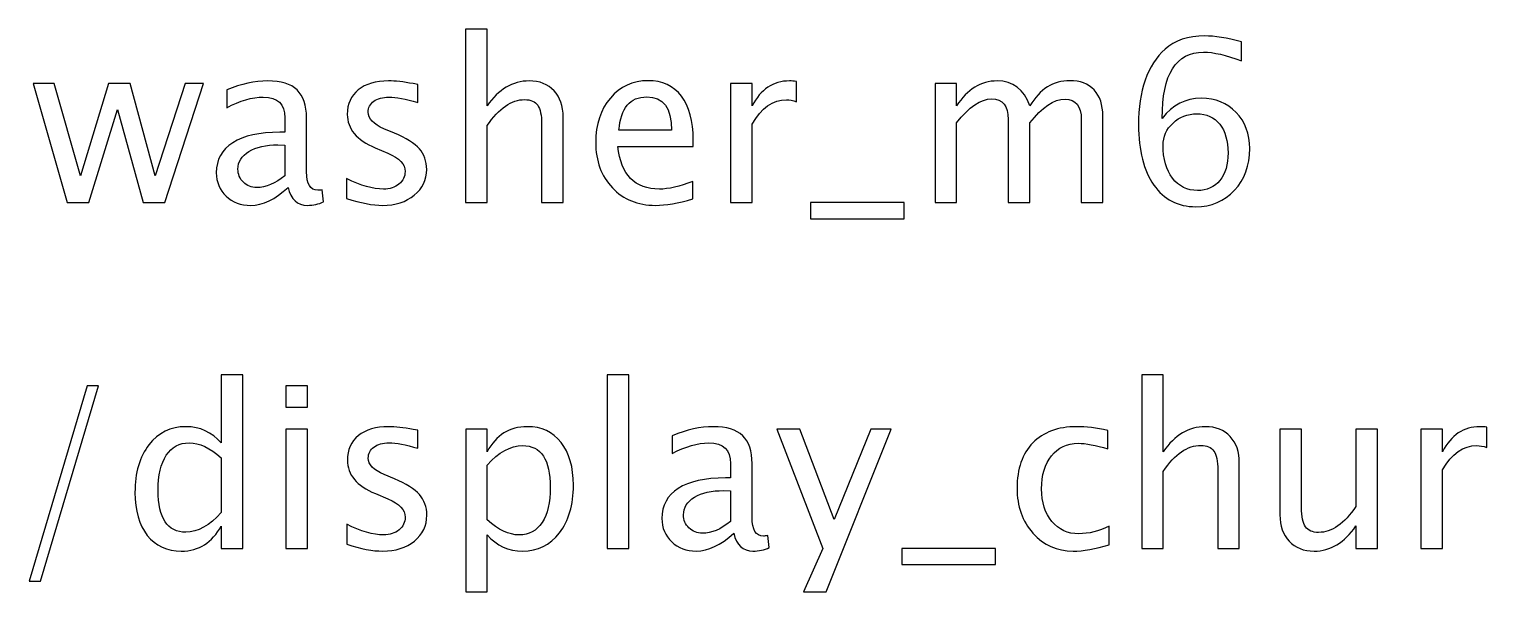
# Model space of a CAD drawing. Header units: centimetres. Extents: x -142 to 94, y -75 to 149.
# Drawn here: x -120.106 to -117.82, y 125.06 to 125.942 of the extents above; entities that cross this region are included whole.
import ezdxf

# ---------------------------------------------------------------- set-up
doc = ezdxf.new("R2010")
doc.units = ezdxf.units.CM
doc.header["$MEASUREMENT"] = 0
doc.layers.add('Layer 1', color=7, linetype='Continuous')

msp = doc.modelspace()

# ---------------------------------------------------------------- linework, layer by layer
at = {"layer": 'Layer 1'}
for points, knots in [([(-119.42196, 125.67044), (-119.42196, 125.67044), (-119.42196, 125.94243), (-119.42196, 125.94243), (-119.42196, 125.94243), (-119.42196, 125.94243), (-119.3881, 125.94243), (-119.3881, 125.94243), (-119.3881, 125.94243), (-119.3881, 125.94243), (-119.3881, 125.82208), (-119.3881, 125.82208), (-119.3881, 125.82208), (-119.37016, 125.84824), (-119.34817, 125.86129), (-119.32219, 125.86129), (-119.32219, 125.86129), (-119.30584, 125.86129), (-119.29285, 125.85618), (-119.28326, 125.84589), (-119.28326, 125.84589), (-119.27368, 125.83566), (-119.26886, 125.82184), (-119.26886, 125.80456), (-119.26886, 125.80456), (-119.26886, 125.80456), (-119.26886, 125.67044), (-119.26886, 125.67044), (-119.26886, 125.67044), (-119.26886, 125.67044), (-119.30272, 125.67044), (-119.30272, 125.67044), (-119.30272, 125.67044), (-119.30272, 125.67044), (-119.30272, 125.7935), (-119.30272, 125.7935), (-119.30272, 125.7935), (-119.30272, 125.80738), (-119.30478, 125.81726), (-119.30884, 125.82313), (-119.30884, 125.82313), (-119.31295, 125.82907), (-119.31972, 125.83201), (-119.32918, 125.83201), (-119.32918, 125.83201), (-119.35, 125.83201), (-119.36963, 125.81843), (-119.3881, 125.79127), (-119.3881, 125.79127), (-119.3881, 125.79127), (-119.3881, 125.67044), (-119.3881, 125.67044), (-119.3881, 125.67044), (-119.3881, 125.67044), (-119.42196, 125.67044), (-119.42196, 125.67044)], [0, 0, 0, 0, 0.0666667, 0.0666667, 0.0666667, 0.0666667, 0.1333333, 0.1333333, 0.1333333, 0.1333333, 0.2, 0.2, 0.2, 0.2, 0.2666667, 0.2666667, 0.2666667, 0.2666667, 0.3333333, 0.3333333, 0.3333333, 0.3333333, 0.4, 0.4, 0.4, 0.4, 0.4666667, 0.4666667, 0.4666667, 0.4666667, 0.5333333, 0.5333333, 0.5333333, 0.5333333, 0.6, 0.6, 0.6, 0.6, 0.6666667, 0.6666667, 0.6666667, 0.6666667, 0.7333333, 0.7333333, 0.7333333, 0.7333333, 0.8, 0.8, 0.8, 0.8, 0.8666667, 0.8666667, 0.8666667, 0.8666667, 1, 1, 1, 1]), ([(-118.32951, 125.80261), (-118.31328, 125.82361), (-118.29288, 125.83413), (-118.2683, 125.83413), (-118.2683, 125.83413), (-118.24602, 125.83413), (-118.22779, 125.82678), (-118.21356, 125.81202), (-118.21356, 125.81202), (-118.19939, 125.79726), (-118.19228, 125.77833), (-118.19228, 125.75522), (-118.19228, 125.75522), (-118.19228, 125.72871), (-118.20022, 125.70689), (-118.21615, 125.68978), (-118.21615, 125.68978), (-118.23209, 125.67267), (-118.25231, 125.66409), (-118.27695, 125.66409), (-118.27695, 125.66409), (-118.30493, 125.66409), (-118.32692, 125.67544), (-118.34274, 125.69807), (-118.34274, 125.69807), (-118.35862, 125.72077), (-118.36655, 125.75217), (-118.36655, 125.79221), (-118.36655, 125.79221), (-118.36655, 125.84618), (-118.35268, 125.88575), (-118.32498, 125.91104), (-118.32498, 125.91104), (-118.30993, 125.92491), (-118.28912, 125.93185), (-118.2626, 125.93185), (-118.2626, 125.93185), (-118.2472, 125.93185), (-118.22809, 125.92867), (-118.20533, 125.92232), (-118.20533, 125.92232), (-118.20533, 125.92232), (-118.20533, 125.89269), (-118.20533, 125.89269), (-118.20533, 125.89269), (-118.22938, 125.90186), (-118.24914, 125.90645), (-118.26466, 125.90645), (-118.26466, 125.90645), (-118.30787, 125.90645), (-118.32951, 125.87182), (-118.32951, 125.80261)], [0, 0, 0, 0, 0.0714286, 0.0714286, 0.0714286, 0.0714286, 0.1428571, 0.1428571, 0.1428571, 0.1428571, 0.2142857, 0.2142857, 0.2142857, 0.2142857, 0.2857143, 0.2857143, 0.2857143, 0.2857143, 0.3571429, 0.3571429, 0.3571429, 0.3571429, 0.4285714, 0.4285714, 0.4285714, 0.4285714, 0.5, 0.5, 0.5, 0.5, 0.5714286, 0.5714286, 0.5714286, 0.5714286, 0.6428571, 0.6428571, 0.6428571, 0.6428571, 0.7142857, 0.7142857, 0.7142857, 0.7142857, 0.7857143, 0.7857143, 0.7857143, 0.7857143, 0.8571429, 0.8571429, 0.8571429, 0.8571429, 1, 1, 1, 1]), ([(-120.04656, 125.67044), (-120.04656, 125.67044), (-120.10018, 125.85741), (-120.10018, 125.85741), (-120.10018, 125.85741), (-120.10018, 125.85741), (-120.06714, 125.85741), (-120.06714, 125.85741), (-120.06714, 125.85741), (-120.06714, 125.85741), (-120.02604, 125.71224), (-120.02604, 125.71224), (-120.02604, 125.71224), (-120.02604, 125.71224), (-119.98171, 125.85741), (-119.98171, 125.85741), (-119.98171, 125.85741), (-119.98171, 125.85741), (-119.94784, 125.85741), (-119.94784, 125.85741), (-119.94784, 125.85741), (-119.94784, 125.85741), (-119.90886, 125.71248), (-119.90886, 125.71248), (-119.90886, 125.71248), (-119.90886, 125.71248), (-119.8617, 125.85741), (-119.8617, 125.85741), (-119.8617, 125.85741), (-119.8617, 125.85741), (-119.83278, 125.85741), (-119.83278, 125.85741), (-119.83278, 125.85741), (-119.83278, 125.85741), (-119.89381, 125.67044), (-119.89381, 125.67044), (-119.89381, 125.67044), (-119.89381, 125.67044), (-119.92767, 125.67044), (-119.92767, 125.67044), (-119.92767, 125.67044), (-119.92767, 125.67044), (-119.96777, 125.81626), (-119.96777, 125.81626), (-119.96777, 125.81626), (-119.96777, 125.81626), (-120.01269, 125.67044), (-120.01269, 125.67044), (-120.01269, 125.67044), (-120.01269, 125.67044), (-120.04656, 125.67044), (-120.04656, 125.67044)], [0, 0, 0, 0, 0.0714286, 0.0714286, 0.0714286, 0.0714286, 0.1428571, 0.1428571, 0.1428571, 0.1428571, 0.2142857, 0.2142857, 0.2142857, 0.2142857, 0.2857143, 0.2857143, 0.2857143, 0.2857143, 0.3571429, 0.3571429, 0.3571429, 0.3571429, 0.4285714, 0.4285714, 0.4285714, 0.4285714, 0.5, 0.5, 0.5, 0.5, 0.5714286, 0.5714286, 0.5714286, 0.5714286, 0.6428571, 0.6428571, 0.6428571, 0.6428571, 0.7142857, 0.7142857, 0.7142857, 0.7142857, 0.7857143, 0.7857143, 0.7857143, 0.7857143, 0.8571429, 0.8571429, 0.8571429, 0.8571429, 1, 1, 1, 1]), ([(-119.70025, 125.69425), (-119.72059, 125.67556), (-119.74017, 125.66621), (-119.75898, 125.66621), (-119.75898, 125.66621), (-119.77445, 125.66621), (-119.78732, 125.67103), (-119.7975, 125.68073), (-119.7975, 125.68073), (-119.80773, 125.69043), (-119.81284, 125.70266), (-119.81284, 125.71742), (-119.81284, 125.71742), (-119.81284, 125.73782), (-119.80426, 125.75352), (-119.78709, 125.76446), (-119.78709, 125.76446), (-119.76992, 125.77539), (-119.74528, 125.78086), (-119.71318, 125.78086), (-119.71318, 125.78086), (-119.71318, 125.78086), (-119.70524, 125.78086), (-119.70524, 125.78086), (-119.70524, 125.78086), (-119.70524, 125.78086), (-119.70524, 125.80338), (-119.70524, 125.80338), (-119.70524, 125.80338), (-119.70524, 125.82508), (-119.71653, 125.83589), (-119.73917, 125.83589), (-119.73917, 125.83589), (-119.75669, 125.83589), (-119.77586, 125.83037), (-119.79661, 125.81931), (-119.79661, 125.81931), (-119.79661, 125.81931), (-119.79661, 125.84718), (-119.79661, 125.84718), (-119.79661, 125.84718), (-119.7738, 125.85659), (-119.75228, 125.86129), (-119.73211, 125.86129), (-119.73211, 125.86129), (-119.71136, 125.86129), (-119.69601, 125.85659), (-119.68619, 125.84712), (-119.68619, 125.84712), (-119.67632, 125.83766), (-119.67138, 125.82308), (-119.67138, 125.80338), (-119.67138, 125.80338), (-119.67138, 125.80338), (-119.67138, 125.71889), (-119.67138, 125.71889), (-119.67138, 125.71889), (-119.67138, 125.69954), (-119.66544, 125.68984), (-119.6535, 125.68984), (-119.6535, 125.68984), (-119.65203, 125.68984), (-119.64986, 125.69008), (-119.64698, 125.69055), (-119.64698, 125.69055), (-119.64698, 125.69055), (-119.64456, 125.67173), (-119.64456, 125.67173), (-119.64456, 125.67173), (-119.65227, 125.66803), (-119.66073, 125.66621), (-119.67002, 125.66621), (-119.67002, 125.66621), (-119.68584, 125.66621), (-119.69589, 125.67556), (-119.70025, 125.69425)], [0, 0, 0, 0, 0.05, 0.05, 0.05, 0.05, 0.1, 0.1, 0.1, 0.1, 0.15, 0.15, 0.15, 0.15, 0.2, 0.2, 0.2, 0.2, 0.25, 0.25, 0.25, 0.25, 0.3, 0.3, 0.3, 0.3, 0.35, 0.35, 0.35, 0.35, 0.4, 0.4, 0.4, 0.4, 0.45, 0.45, 0.45, 0.45, 0.5, 0.5, 0.5, 0.5, 0.55, 0.55, 0.55, 0.55, 0.6, 0.6, 0.6, 0.6, 0.65, 0.65, 0.65, 0.65, 0.7, 0.7, 0.7, 0.7, 0.75, 0.75, 0.75, 0.75, 0.8, 0.8, 0.8, 0.8, 0.85, 0.85, 0.85, 0.85, 0.9, 0.9, 0.9, 0.9, 1, 1, 1, 1]), ([(-119.60853, 125.67714), (-119.60853, 125.67714), (-119.60853, 125.70819), (-119.60853, 125.70819), (-119.60853, 125.70819), (-119.58636, 125.69713), (-119.56713, 125.69161), (-119.55073, 125.69161), (-119.55073, 125.69161), (-119.54097, 125.69161), (-119.53285, 125.69425), (-119.52645, 125.69954), (-119.52645, 125.69954), (-119.52004, 125.70478), (-119.5168, 125.71136), (-119.5168, 125.7193), (-119.5168, 125.7193), (-119.5168, 125.73088), (-119.5258, 125.74047), (-119.54379, 125.74805), (-119.54379, 125.74805), (-119.54379, 125.74805), (-119.56361, 125.75646), (-119.56361, 125.75646), (-119.56361, 125.75646), (-119.59283, 125.76857), (-119.60747, 125.78609), (-119.60747, 125.80885), (-119.60747, 125.80885), (-119.60747, 125.82513), (-119.60171, 125.83795), (-119.59018, 125.8473), (-119.59018, 125.8473), (-119.57866, 125.85665), (-119.56284, 125.86129), (-119.54279, 125.86129), (-119.54279, 125.86129), (-119.53238, 125.86129), (-119.51945, 125.85988), (-119.5041, 125.857), (-119.5041, 125.857), (-119.5041, 125.857), (-119.49705, 125.85565), (-119.49705, 125.85565), (-119.49705, 125.85565), (-119.49705, 125.85565), (-119.49705, 125.82743), (-119.49705, 125.82743), (-119.49705, 125.82743), (-119.51592, 125.83307), (-119.53097, 125.83589), (-119.5422, 125.83589), (-119.5422, 125.83589), (-119.55208, 125.83589), (-119.5599, 125.83372), (-119.56584, 125.82943), (-119.56584, 125.82943), (-119.57172, 125.82513), (-119.57466, 125.81937), (-119.57466, 125.81214), (-119.57466, 125.81214), (-119.57466, 125.80197), (-119.56643, 125.79333), (-119.54991, 125.78633), (-119.54991, 125.78633), (-119.54991, 125.78633), (-119.53362, 125.77945), (-119.53362, 125.77945), (-119.53362, 125.77945), (-119.51516, 125.77169), (-119.5021, 125.76346), (-119.49446, 125.75481), (-119.49446, 125.75481), (-119.48676, 125.74617), (-119.48294, 125.73535), (-119.48294, 125.72242), (-119.48294, 125.72242), (-119.48294, 125.70601), (-119.4894, 125.69255), (-119.5024, 125.68202), (-119.5024, 125.68202), (-119.51533, 125.6715), (-119.53191, 125.66621), (-119.55208, 125.66621), (-119.55208, 125.66621), (-119.5676, 125.66621), (-119.58636, 125.66985), (-119.60853, 125.67714)], [0, 0, 0, 0, 0.0434783, 0.0434783, 0.0434783, 0.0434783, 0.0869565, 0.0869565, 0.0869565, 0.0869565, 0.1304348, 0.1304348, 0.1304348, 0.1304348, 0.173913, 0.173913, 0.173913, 0.173913, 0.2173913, 0.2173913, 0.2173913, 0.2173913, 0.2608696, 0.2608696, 0.2608696, 0.2608696, 0.3043478, 0.3043478, 0.3043478, 0.3043478, 0.3478261, 0.3478261, 0.3478261, 0.3478261, 0.3913043, 0.3913043, 0.3913043, 0.3913043, 0.4347826, 0.4347826, 0.4347826, 0.4347826, 0.4782609, 0.4782609, 0.4782609, 0.4782609, 0.5217391, 0.5217391, 0.5217391, 0.5217391, 0.5652174, 0.5652174, 0.5652174, 0.5652174, 0.6086957, 0.6086957, 0.6086957, 0.6086957, 0.6521739, 0.6521739, 0.6521739, 0.6521739, 0.6956522, 0.6956522, 0.6956522, 0.6956522, 0.7391304, 0.7391304, 0.7391304, 0.7391304, 0.7826087, 0.7826087, 0.7826087, 0.7826087, 0.826087, 0.826087, 0.826087, 0.826087, 0.8695652, 0.8695652, 0.8695652, 0.8695652, 0.9130435, 0.9130435, 0.9130435, 0.9130435, 1, 1, 1, 1]), ([(-119.06577, 125.67644), (-119.08853, 125.66962), (-119.10799, 125.66621), (-119.12422, 125.66621), (-119.12422, 125.66621), (-119.15191, 125.66621), (-119.17443, 125.67538), (-119.19177, 125.69366), (-119.19177, 125.69366), (-119.20912, 125.71195), (-119.21782, 125.73565), (-119.21782, 125.76481), (-119.21782, 125.76481), (-119.21782, 125.79309), (-119.21018, 125.81631), (-119.19483, 125.83448), (-119.19483, 125.83448), (-119.17948, 125.85259), (-119.15985, 125.86165), (-119.13592, 125.86165), (-119.13592, 125.86165), (-119.11328, 125.86165), (-119.09576, 125.85359), (-119.08341, 125.83748), (-119.08341, 125.83748), (-119.07106, 125.82137), (-119.06489, 125.79856), (-119.06489, 125.76898), (-119.06489, 125.76898), (-119.06489, 125.76898), (-119.06507, 125.75864), (-119.06507, 125.75864), (-119.06507, 125.75864), (-119.06507, 125.75864), (-119.18325, 125.75864), (-119.18325, 125.75864), (-119.18325, 125.75864), (-119.17831, 125.71395), (-119.15649, 125.69161), (-119.11787, 125.69161), (-119.11787, 125.69161), (-119.1037, 125.69161), (-119.08635, 125.6956), (-119.06577, 125.7036), (-119.06577, 125.7036), (-119.06577, 125.7036), (-119.06577, 125.67644), (-119.06577, 125.67644)], [0, 0, 0, 0, 0.0769231, 0.0769231, 0.0769231, 0.0769231, 0.1538462, 0.1538462, 0.1538462, 0.1538462, 0.2307692, 0.2307692, 0.2307692, 0.2307692, 0.3076923, 0.3076923, 0.3076923, 0.3076923, 0.3846154, 0.3846154, 0.3846154, 0.3846154, 0.4615385, 0.4615385, 0.4615385, 0.4615385, 0.5384615, 0.5384615, 0.5384615, 0.5384615, 0.6153846, 0.6153846, 0.6153846, 0.6153846, 0.6923077, 0.6923077, 0.6923077, 0.6923077, 0.7692308, 0.7692308, 0.7692308, 0.7692308, 0.8461538, 0.8461538, 0.8461538, 0.8461538, 1, 1, 1, 1]), ([(-119.00644, 125.67044), (-119.00644, 125.67044), (-119.00644, 125.85741), (-119.00644, 125.85741), (-119.00644, 125.85741), (-119.00644, 125.85741), (-118.97258, 125.85741), (-118.97258, 125.85741), (-118.97258, 125.85741), (-118.97258, 125.85741), (-118.97258, 125.82208), (-118.97258, 125.82208), (-118.97258, 125.82208), (-118.95911, 125.84824), (-118.93959, 125.86129), (-118.91396, 125.86129), (-118.91396, 125.86129), (-118.91049, 125.86129), (-118.90684, 125.861), (-118.90308, 125.86041), (-118.90308, 125.86041), (-118.90308, 125.86041), (-118.90308, 125.82872), (-118.90308, 125.82872), (-118.90308, 125.82872), (-118.90896, 125.83066), (-118.91413, 125.83166), (-118.9186, 125.83166), (-118.9186, 125.83166), (-118.94012, 125.83166), (-118.95811, 125.81896), (-118.97258, 125.7935), (-118.97258, 125.7935), (-118.97258, 125.7935), (-118.97258, 125.67044), (-118.97258, 125.67044), (-118.97258, 125.67044), (-118.97258, 125.67044), (-119.00644, 125.67044), (-119.00644, 125.67044)], [0, 0, 0, 0, 0.0909091, 0.0909091, 0.0909091, 0.0909091, 0.1818182, 0.1818182, 0.1818182, 0.1818182, 0.2727273, 0.2727273, 0.2727273, 0.2727273, 0.3636364, 0.3636364, 0.3636364, 0.3636364, 0.4545455, 0.4545455, 0.4545455, 0.4545455, 0.5454545, 0.5454545, 0.5454545, 0.5454545, 0.6363636, 0.6363636, 0.6363636, 0.6363636, 0.7272727, 0.7272727, 0.7272727, 0.7272727, 0.8181818, 0.8181818, 0.8181818, 0.8181818, 1, 1, 1, 1]), ([(-118.6857, 125.67044), (-118.6857, 125.67044), (-118.6857, 125.85741), (-118.6857, 125.85741), (-118.6857, 125.85741), (-118.6857, 125.85741), (-118.65184, 125.85741), (-118.65184, 125.85741), (-118.65184, 125.85741), (-118.65184, 125.85741), (-118.65184, 125.82208), (-118.65184, 125.82208), (-118.65184, 125.82208), (-118.63531, 125.84824), (-118.61415, 125.86129), (-118.58822, 125.86129), (-118.58822, 125.86129), (-118.56323, 125.86129), (-118.54624, 125.84824), (-118.53718, 125.82208), (-118.53718, 125.82208), (-118.52113, 125.84848), (-118.5002, 125.86165), (-118.47451, 125.86165), (-118.47451, 125.86165), (-118.4581, 125.86165), (-118.44534, 125.85683), (-118.43623, 125.84712), (-118.43623, 125.84712), (-118.42712, 125.83742), (-118.42253, 125.82384), (-118.42253, 125.80638), (-118.42253, 125.80638), (-118.42253, 125.80638), (-118.42253, 125.67044), (-118.42253, 125.67044), (-118.42253, 125.67044), (-118.42253, 125.67044), (-118.4564, 125.67044), (-118.4564, 125.67044), (-118.4564, 125.67044), (-118.4564, 125.67044), (-118.4564, 125.80079), (-118.4564, 125.80079), (-118.4564, 125.80079), (-118.4564, 125.82208), (-118.46486, 125.83272), (-118.4818, 125.83272), (-118.4818, 125.83272), (-118.49938, 125.83272), (-118.51784, 125.82031), (-118.53718, 125.79544), (-118.53718, 125.79544), (-118.53718, 125.79544), (-118.53718, 125.67044), (-118.53718, 125.67044), (-118.53718, 125.67044), (-118.53718, 125.67044), (-118.57105, 125.67044), (-118.57105, 125.67044), (-118.57105, 125.67044), (-118.57105, 125.67044), (-118.57105, 125.80091), (-118.57105, 125.80091), (-118.57105, 125.80091), (-118.57105, 125.82237), (-118.57963, 125.83307), (-118.59686, 125.83307), (-118.59686, 125.83307), (-118.61397, 125.83307), (-118.63232, 125.82061), (-118.65184, 125.79562), (-118.65184, 125.79562), (-118.65184, 125.79562), (-118.65184, 125.67044), (-118.65184, 125.67044), (-118.65184, 125.67044), (-118.65184, 125.67044), (-118.6857, 125.67044), (-118.6857, 125.67044)], [0, 0, 0, 0, 0.047619, 0.047619, 0.047619, 0.047619, 0.0952381, 0.0952381, 0.0952381, 0.0952381, 0.1428571, 0.1428571, 0.1428571, 0.1428571, 0.1904762, 0.1904762, 0.1904762, 0.1904762, 0.2380952, 0.2380952, 0.2380952, 0.2380952, 0.2857143, 0.2857143, 0.2857143, 0.2857143, 0.3333333, 0.3333333, 0.3333333, 0.3333333, 0.3809524, 0.3809524, 0.3809524, 0.3809524, 0.4285714, 0.4285714, 0.4285714, 0.4285714, 0.4761905, 0.4761905, 0.4761905, 0.4761905, 0.5238095, 0.5238095, 0.5238095, 0.5238095, 0.5714286, 0.5714286, 0.5714286, 0.5714286, 0.6190476, 0.6190476, 0.6190476, 0.6190476, 0.6666667, 0.6666667, 0.6666667, 0.6666667, 0.7142857, 0.7142857, 0.7142857, 0.7142857, 0.7619048, 0.7619048, 0.7619048, 0.7619048, 0.8095238, 0.8095238, 0.8095238, 0.8095238, 0.8571429, 0.8571429, 0.8571429, 0.8571429, 0.9047619, 0.9047619, 0.9047619, 0.9047619, 1, 1, 1, 1]), ([(-119.18148, 125.78404), (-119.18148, 125.78404), (-119.09893, 125.78404), (-119.09893, 125.78404), (-119.09893, 125.78404), (-119.09893, 125.81884), (-119.11193, 125.83625), (-119.13786, 125.83625), (-119.13786, 125.83625), (-119.16396, 125.83625), (-119.17848, 125.81884), (-119.18148, 125.78404)], [0, 0, 0, 0, 0.25, 0.25, 0.25, 0.25, 0.5, 0.5, 0.5, 0.5, 1, 1, 1, 1]), ([(-118.22615, 125.74852), (-118.22615, 125.7674), (-118.2305, 125.78233), (-118.23926, 125.79333), (-118.23926, 125.79333), (-118.24802, 125.80432), (-118.26001, 125.80979), (-118.27524, 125.80979), (-118.27524, 125.80979), (-118.28977, 125.80979), (-118.30217, 125.80497), (-118.31252, 125.79527), (-118.31252, 125.79527), (-118.32293, 125.78562), (-118.3281, 125.77398), (-118.3281, 125.7604), (-118.3281, 125.7604), (-118.3281, 125.739), (-118.32316, 125.72183), (-118.31334, 125.70889), (-118.31334, 125.70889), (-118.30346, 125.69596), (-118.29041, 125.68949), (-118.27418, 125.68949), (-118.27418, 125.68949), (-118.25943, 125.68949), (-118.24773, 125.69478), (-118.23908, 125.70537), (-118.23908, 125.70537), (-118.23044, 125.71595), (-118.22615, 125.73035), (-118.22615, 125.74852)], [0, 0, 0, 0, 0.1111111, 0.1111111, 0.1111111, 0.1111111, 0.2222222, 0.2222222, 0.2222222, 0.2222222, 0.3333333, 0.3333333, 0.3333333, 0.3333333, 0.4444444, 0.4444444, 0.4444444, 0.4444444, 0.5555556, 0.5555556, 0.5555556, 0.5555556, 0.6666667, 0.6666667, 0.6666667, 0.6666667, 0.7777778, 0.7777778, 0.7777778, 0.7777778, 1, 1, 1, 1]), ([(-119.70524, 125.71271), (-119.70524, 125.71271), (-119.70524, 125.76075), (-119.70524, 125.76075), (-119.70524, 125.76075), (-119.70524, 125.76075), (-119.71612, 125.7611), (-119.71612, 125.7611), (-119.71612, 125.7611), (-119.73494, 125.7611), (-119.7501, 125.75764), (-119.76169, 125.7507), (-119.76169, 125.7507), (-119.77321, 125.7437), (-119.77897, 125.73447), (-119.77897, 125.72295), (-119.77897, 125.72295), (-119.77897, 125.71489), (-119.77609, 125.70807), (-119.77039, 125.70248), (-119.77039, 125.70248), (-119.76463, 125.6969), (-119.75763, 125.69408), (-119.74934, 125.69408), (-119.74934, 125.69408), (-119.73523, 125.69408), (-119.72053, 125.70031), (-119.70524, 125.71271)], [0, 0, 0, 0, 0.125, 0.125, 0.125, 0.125, 0.25, 0.25, 0.25, 0.25, 0.375, 0.375, 0.375, 0.375, 0.5, 0.5, 0.5, 0.5, 0.625, 0.625, 0.625, 0.625, 0.75, 0.75, 0.75, 0.75, 1, 1, 1, 1]), ([(-118.88114, 125.64504), (-118.88114, 125.64504), (-118.88114, 125.67044), (-118.88114, 125.67044), (-118.88114, 125.67044), (-118.88114, 125.67044), (-118.73439, 125.67044), (-118.73439, 125.67044), (-118.73439, 125.67044), (-118.73439, 125.67044), (-118.73439, 125.64504), (-118.73439, 125.64504), (-118.73439, 125.64504), (-118.73439, 125.64504), (-118.88114, 125.64504), (-118.88114, 125.64504)], [0, 0, 0, 0, 0.2, 0.2, 0.2, 0.2, 0.4, 0.4, 0.4, 0.4, 0.6, 0.6, 0.6, 0.6, 1, 1, 1, 1]), ([(-119.80533, 125.12834), (-119.80533, 125.12834), (-119.80533, 125.16344), (-119.80533, 125.16344), (-119.80533, 125.16344), (-119.81914, 125.13722), (-119.83996, 125.12411), (-119.86777, 125.12411), (-119.86777, 125.12411), (-119.89035, 125.12411), (-119.9081, 125.13228), (-119.92104, 125.14868), (-119.92104, 125.14868), (-119.93397, 125.16509), (-119.94044, 125.18749), (-119.94044, 125.21589), (-119.94044, 125.21589), (-119.94044, 125.24693), (-119.93309, 125.27192), (-119.91845, 125.29085), (-119.91845, 125.29085), (-119.90375, 125.30973), (-119.88447, 125.31919), (-119.86054, 125.31919), (-119.86054, 125.31919), (-119.83837, 125.31919), (-119.81991, 125.31073), (-119.80533, 125.29374), (-119.80533, 125.29374), (-119.80533, 125.29374), (-119.80533, 125.40033), (-119.80533, 125.40033), (-119.80533, 125.40033), (-119.80533, 125.40033), (-119.77146, 125.40033), (-119.77146, 125.40033), (-119.77146, 125.40033), (-119.77146, 125.40033), (-119.77146, 125.12834), (-119.77146, 125.12834), (-119.77146, 125.12834), (-119.77146, 125.12834), (-119.80533, 125.12834), (-119.80533, 125.12834)], [0, 0, 0, 0, 0.0833333, 0.0833333, 0.0833333, 0.0833333, 0.1666667, 0.1666667, 0.1666667, 0.1666667, 0.25, 0.25, 0.25, 0.25, 0.3333333, 0.3333333, 0.3333333, 0.3333333, 0.4166667, 0.4166667, 0.4166667, 0.4166667, 0.5, 0.5, 0.5, 0.5, 0.5833333, 0.5833333, 0.5833333, 0.5833333, 0.6666667, 0.6666667, 0.6666667, 0.6666667, 0.75, 0.75, 0.75, 0.75, 0.8333333, 0.8333333, 0.8333333, 0.8333333, 1, 1, 1, 1]), ([(-119.19977, 125.12834), (-119.19977, 125.12834), (-119.19977, 125.40033), (-119.19977, 125.40033), (-119.19977, 125.40033), (-119.19977, 125.40033), (-119.16591, 125.40033), (-119.16591, 125.40033), (-119.16591, 125.40033), (-119.16591, 125.40033), (-119.16591, 125.12834), (-119.16591, 125.12834), (-119.16591, 125.12834), (-119.16591, 125.12834), (-119.19977, 125.12834), (-119.19977, 125.12834)], [0, 0, 0, 0, 0.2, 0.2, 0.2, 0.2, 0.4, 0.4, 0.4, 0.4, 0.6, 0.6, 0.6, 0.6, 1, 1, 1, 1]), ([(-118.36163, 125.12834), (-118.36163, 125.12834), (-118.36163, 125.40033), (-118.36163, 125.40033), (-118.36163, 125.40033), (-118.36163, 125.40033), (-118.32777, 125.40033), (-118.32777, 125.40033), (-118.32777, 125.40033), (-118.32777, 125.40033), (-118.32777, 125.27998), (-118.32777, 125.27998), (-118.32777, 125.27998), (-118.30983, 125.30614), (-118.28784, 125.31919), (-118.26186, 125.31919), (-118.26186, 125.31919), (-118.24551, 125.31919), (-118.23252, 125.31408), (-118.22293, 125.30379), (-118.22293, 125.30379), (-118.21335, 125.29356), (-118.20853, 125.27974), (-118.20853, 125.26246), (-118.20853, 125.26246), (-118.20853, 125.26246), (-118.20853, 125.12834), (-118.20853, 125.12834), (-118.20853, 125.12834), (-118.20853, 125.12834), (-118.24239, 125.12834), (-118.24239, 125.12834), (-118.24239, 125.12834), (-118.24239, 125.12834), (-118.24239, 125.2514), (-118.24239, 125.2514), (-118.24239, 125.2514), (-118.24239, 125.26528), (-118.24445, 125.27516), (-118.24851, 125.28103), (-118.24851, 125.28103), (-118.25262, 125.28697), (-118.25939, 125.28991), (-118.26885, 125.28991), (-118.26885, 125.28991), (-118.28967, 125.28991), (-118.3093, 125.27633), (-118.32777, 125.24917), (-118.32777, 125.24917), (-118.32777, 125.24917), (-118.32777, 125.12834), (-118.32777, 125.12834), (-118.32777, 125.12834), (-118.32777, 125.12834), (-118.36163, 125.12834), (-118.36163, 125.12834)], [0, 0, 0, 0, 0.0666667, 0.0666667, 0.0666667, 0.0666667, 0.1333333, 0.1333333, 0.1333333, 0.1333333, 0.2, 0.2, 0.2, 0.2, 0.2666667, 0.2666667, 0.2666667, 0.2666667, 0.3333333, 0.3333333, 0.3333333, 0.3333333, 0.4, 0.4, 0.4, 0.4, 0.4666667, 0.4666667, 0.4666667, 0.4666667, 0.5333333, 0.5333333, 0.5333333, 0.5333333, 0.6, 0.6, 0.6, 0.6, 0.6666667, 0.6666667, 0.6666667, 0.6666667, 0.7333333, 0.7333333, 0.7333333, 0.7333333, 0.8, 0.8, 0.8, 0.8, 0.8666667, 0.8666667, 0.8666667, 0.8666667, 1, 1, 1, 1]), ([(-120.10636, 125.07719), (-120.10636, 125.07719), (-120.01564, 125.3834), (-120.01564, 125.3834), (-120.01564, 125.3834), (-120.01564, 125.3834), (-119.9977, 125.3834), (-119.9977, 125.3834), (-119.9977, 125.3834), (-119.9977, 125.3834), (-120.08843, 125.07719), (-120.08843, 125.07719), (-120.08843, 125.07719), (-120.08843, 125.07719), (-120.10636, 125.07719), (-120.10636, 125.07719)], [0, 0, 0, 0, 0.2, 0.2, 0.2, 0.2, 0.4, 0.4, 0.4, 0.4, 0.6, 0.6, 0.6, 0.6, 1, 1, 1, 1]), ([(-119.7036, 125.34953), (-119.7036, 125.34953), (-119.7036, 125.3834), (-119.7036, 125.3834), (-119.7036, 125.3834), (-119.7036, 125.3834), (-119.66974, 125.3834), (-119.66974, 125.3834), (-119.66974, 125.3834), (-119.66974, 125.3834), (-119.66974, 125.34953), (-119.66974, 125.34953), (-119.66974, 125.34953), (-119.66974, 125.34953), (-119.7036, 125.34953), (-119.7036, 125.34953)], [0, 0, 0, 0, 0.2, 0.2, 0.2, 0.2, 0.4, 0.4, 0.4, 0.4, 0.6, 0.6, 0.6, 0.6, 1, 1, 1, 1]), ([(-119.60836, 125.13504), (-119.60836, 125.13504), (-119.60836, 125.16609), (-119.60836, 125.16609), (-119.60836, 125.16609), (-119.58619, 125.15503), (-119.56696, 125.14951), (-119.55056, 125.14951), (-119.55056, 125.14951), (-119.5408, 125.14951), (-119.53268, 125.15215), (-119.52628, 125.15744), (-119.52628, 125.15744), (-119.51987, 125.16268), (-119.51663, 125.16926), (-119.51663, 125.1772), (-119.51663, 125.1772), (-119.51663, 125.18878), (-119.52563, 125.19837), (-119.54362, 125.20595), (-119.54362, 125.20595), (-119.54362, 125.20595), (-119.56344, 125.21436), (-119.56344, 125.21436), (-119.56344, 125.21436), (-119.59266, 125.22647), (-119.6073, 125.24399), (-119.6073, 125.26675), (-119.6073, 125.26675), (-119.6073, 125.28303), (-119.60154, 125.29585), (-119.59001, 125.3052), (-119.59001, 125.3052), (-119.57849, 125.31455), (-119.56267, 125.31919), (-119.54262, 125.31919), (-119.54262, 125.31919), (-119.53221, 125.31919), (-119.51928, 125.31778), (-119.50393, 125.3149), (-119.50393, 125.3149), (-119.50393, 125.3149), (-119.49688, 125.31355), (-119.49688, 125.31355), (-119.49688, 125.31355), (-119.49688, 125.31355), (-119.49688, 125.28533), (-119.49688, 125.28533), (-119.49688, 125.28533), (-119.51575, 125.29097), (-119.5308, 125.29379), (-119.54203, 125.29379), (-119.54203, 125.29379), (-119.55191, 125.29379), (-119.55973, 125.29162), (-119.56567, 125.28733), (-119.56567, 125.28733), (-119.57155, 125.28303), (-119.57449, 125.27727), (-119.57449, 125.27004), (-119.57449, 125.27004), (-119.57449, 125.25987), (-119.56626, 125.25123), (-119.54974, 125.24423), (-119.54974, 125.24423), (-119.54974, 125.24423), (-119.53345, 125.23735), (-119.53345, 125.23735), (-119.53345, 125.23735), (-119.51499, 125.22959), (-119.50193, 125.22136), (-119.49429, 125.21271), (-119.49429, 125.21271), (-119.48659, 125.20407), (-119.48277, 125.19325), (-119.48277, 125.18032), (-119.48277, 125.18032), (-119.48277, 125.16391), (-119.48923, 125.15045), (-119.50223, 125.13992), (-119.50223, 125.13992), (-119.51516, 125.1294), (-119.53174, 125.12411), (-119.55191, 125.12411), (-119.55191, 125.12411), (-119.56743, 125.12411), (-119.58619, 125.12775), (-119.60836, 125.13504)], [0, 0, 0, 0, 0.0434783, 0.0434783, 0.0434783, 0.0434783, 0.0869565, 0.0869565, 0.0869565, 0.0869565, 0.1304348, 0.1304348, 0.1304348, 0.1304348, 0.173913, 0.173913, 0.173913, 0.173913, 0.2173913, 0.2173913, 0.2173913, 0.2173913, 0.2608696, 0.2608696, 0.2608696, 0.2608696, 0.3043478, 0.3043478, 0.3043478, 0.3043478, 0.3478261, 0.3478261, 0.3478261, 0.3478261, 0.3913043, 0.3913043, 0.3913043, 0.3913043, 0.4347826, 0.4347826, 0.4347826, 0.4347826, 0.4782609, 0.4782609, 0.4782609, 0.4782609, 0.5217391, 0.5217391, 0.5217391, 0.5217391, 0.5652174, 0.5652174, 0.5652174, 0.5652174, 0.6086957, 0.6086957, 0.6086957, 0.6086957, 0.6521739, 0.6521739, 0.6521739, 0.6521739, 0.6956522, 0.6956522, 0.6956522, 0.6956522, 0.7391304, 0.7391304, 0.7391304, 0.7391304, 0.7826087, 0.7826087, 0.7826087, 0.7826087, 0.826087, 0.826087, 0.826087, 0.826087, 0.8695652, 0.8695652, 0.8695652, 0.8695652, 0.9130435, 0.9130435, 0.9130435, 0.9130435, 1, 1, 1, 1]), ([(-119.42179, 125.06025), (-119.42179, 125.06025), (-119.42179, 125.31531), (-119.42179, 125.31531), (-119.42179, 125.31531), (-119.42179, 125.31531), (-119.38793, 125.31531), (-119.38793, 125.31531), (-119.38793, 125.31531), (-119.38793, 125.31531), (-119.38793, 125.27998), (-119.38793, 125.27998), (-119.38793, 125.27998), (-119.37405, 125.30614), (-119.35318, 125.31919), (-119.32537, 125.31919), (-119.32537, 125.31919), (-119.30285, 125.31919), (-119.28515, 125.31102), (-119.27221, 125.29462), (-119.27221, 125.29462), (-119.25928, 125.27821), (-119.25281, 125.25581), (-119.25281, 125.22741), (-119.25281, 125.22741), (-119.25281, 125.19649), (-119.26016, 125.1715), (-119.2748, 125.15256), (-119.2748, 125.15256), (-119.28944, 125.13357), (-119.30873, 125.12411), (-119.3326, 125.12411), (-119.3326, 125.12411), (-119.35476, 125.12411), (-119.37323, 125.13257), (-119.38793, 125.14957), (-119.38793, 125.14957), (-119.38793, 125.14957), (-119.38793, 125.06025), (-119.38793, 125.06025), (-119.38793, 125.06025), (-119.38793, 125.06025), (-119.42179, 125.06025), (-119.42179, 125.06025)], [0, 0, 0, 0, 0.0833333, 0.0833333, 0.0833333, 0.0833333, 0.1666667, 0.1666667, 0.1666667, 0.1666667, 0.25, 0.25, 0.25, 0.25, 0.3333333, 0.3333333, 0.3333333, 0.3333333, 0.4166667, 0.4166667, 0.4166667, 0.4166667, 0.5, 0.5, 0.5, 0.5, 0.5833333, 0.5833333, 0.5833333, 0.5833333, 0.6666667, 0.6666667, 0.6666667, 0.6666667, 0.75, 0.75, 0.75, 0.75, 0.8333333, 0.8333333, 0.8333333, 0.8333333, 1, 1, 1, 1]), ([(-119.00146, 125.15215), (-119.0218, 125.13346), (-119.04138, 125.12411), (-119.06019, 125.12411), (-119.06019, 125.12411), (-119.07566, 125.12411), (-119.08853, 125.12893), (-119.09871, 125.13863), (-119.09871, 125.13863), (-119.10894, 125.14833), (-119.11405, 125.16056), (-119.11405, 125.17532), (-119.11405, 125.17532), (-119.11405, 125.19572), (-119.10547, 125.21142), (-119.0883, 125.22236), (-119.0883, 125.22236), (-119.07113, 125.23329), (-119.04649, 125.23876), (-119.01439, 125.23876), (-119.01439, 125.23876), (-119.01439, 125.23876), (-119.00645, 125.23876), (-119.00645, 125.23876), (-119.00645, 125.23876), (-119.00645, 125.23876), (-119.00645, 125.26128), (-119.00645, 125.26128), (-119.00645, 125.26128), (-119.00645, 125.28298), (-119.01774, 125.29379), (-119.04038, 125.29379), (-119.04038, 125.29379), (-119.0579, 125.29379), (-119.07707, 125.28827), (-119.09782, 125.27721), (-119.09782, 125.27721), (-119.09782, 125.27721), (-119.09782, 125.30508), (-119.09782, 125.30508), (-119.09782, 125.30508), (-119.07501, 125.31449), (-119.05349, 125.31919), (-119.03332, 125.31919), (-119.03332, 125.31919), (-119.01257, 125.31919), (-118.99722, 125.31449), (-118.9874, 125.30502), (-118.9874, 125.30502), (-118.97753, 125.29556), (-118.97259, 125.28098), (-118.97259, 125.26128), (-118.97259, 125.26128), (-118.97259, 125.26128), (-118.97259, 125.17679), (-118.97259, 125.17679), (-118.97259, 125.17679), (-118.97259, 125.15744), (-118.96665, 125.14774), (-118.95471, 125.14774), (-118.95471, 125.14774), (-118.95324, 125.14774), (-118.95107, 125.14798), (-118.94819, 125.14845), (-118.94819, 125.14845), (-118.94819, 125.14845), (-118.94577, 125.12963), (-118.94577, 125.12963), (-118.94577, 125.12963), (-118.95348, 125.12593), (-118.96194, 125.12411), (-118.97123, 125.12411), (-118.97123, 125.12411), (-118.98705, 125.12411), (-118.9971, 125.13346), (-119.00146, 125.15215)], [0, 0, 0, 0, 0.05, 0.05, 0.05, 0.05, 0.1, 0.1, 0.1, 0.1, 0.15, 0.15, 0.15, 0.15, 0.2, 0.2, 0.2, 0.2, 0.25, 0.25, 0.25, 0.25, 0.3, 0.3, 0.3, 0.3, 0.35, 0.35, 0.35, 0.35, 0.4, 0.4, 0.4, 0.4, 0.45, 0.45, 0.45, 0.45, 0.5, 0.5, 0.5, 0.5, 0.55, 0.55, 0.55, 0.55, 0.6, 0.6, 0.6, 0.6, 0.65, 0.65, 0.65, 0.65, 0.7, 0.7, 0.7, 0.7, 0.75, 0.75, 0.75, 0.75, 0.8, 0.8, 0.8, 0.8, 0.85, 0.85, 0.85, 0.85, 0.9, 0.9, 0.9, 0.9, 1, 1, 1, 1]), ([(-118.41249, 125.13398), (-118.43442, 125.1274), (-118.45335, 125.12411), (-118.46929, 125.12411), (-118.46929, 125.12411), (-118.49457, 125.12411), (-118.5155, 125.13346), (-118.53214, 125.15209), (-118.53214, 125.15209), (-118.54878, 125.17079), (-118.55713, 125.19437), (-118.55713, 125.22277), (-118.55713, 125.22277), (-118.55713, 125.25311), (-118.5489, 125.2768), (-118.53244, 125.29374), (-118.53244, 125.29374), (-118.51597, 125.31073), (-118.49298, 125.31919), (-118.46347, 125.31919), (-118.46347, 125.31919), (-118.44894, 125.31919), (-118.4326, 125.31719), (-118.41461, 125.3132), (-118.41461, 125.3132), (-118.41461, 125.3132), (-118.41461, 125.28462), (-118.41461, 125.28462), (-118.41461, 125.28462), (-118.43372, 125.29027), (-118.4493, 125.29309), (-118.46129, 125.29309), (-118.46129, 125.29309), (-118.4787, 125.29309), (-118.49263, 125.28656), (-118.50304, 125.27357), (-118.50304, 125.27357), (-118.51344, 125.26057), (-118.51868, 125.24323), (-118.51868, 125.22159), (-118.51868, 125.22159), (-118.51868, 125.2006), (-118.51327, 125.18367), (-118.50251, 125.17067), (-118.50251, 125.17067), (-118.49175, 125.15774), (-118.4777, 125.15127), (-118.46023, 125.15127), (-118.46023, 125.15127), (-118.44477, 125.15127), (-118.42889, 125.15527), (-118.41249, 125.16327), (-118.41249, 125.16327), (-118.41249, 125.16327), (-118.41249, 125.13398), (-118.41249, 125.13398)], [0, 0, 0, 0, 0.0666667, 0.0666667, 0.0666667, 0.0666667, 0.1333333, 0.1333333, 0.1333333, 0.1333333, 0.2, 0.2, 0.2, 0.2, 0.2666667, 0.2666667, 0.2666667, 0.2666667, 0.3333333, 0.3333333, 0.3333333, 0.3333333, 0.4, 0.4, 0.4, 0.4, 0.4666667, 0.4666667, 0.4666667, 0.4666667, 0.5333333, 0.5333333, 0.5333333, 0.5333333, 0.6, 0.6, 0.6, 0.6, 0.6666667, 0.6666667, 0.6666667, 0.6666667, 0.7333333, 0.7333333, 0.7333333, 0.7333333, 0.8, 0.8, 0.8, 0.8, 0.8666667, 0.8666667, 0.8666667, 0.8666667, 1, 1, 1, 1]), ([(-117.92371, 125.12834), (-117.92371, 125.12834), (-117.92371, 125.31531), (-117.92371, 125.31531), (-117.92371, 125.31531), (-117.92371, 125.31531), (-117.88985, 125.31531), (-117.88985, 125.31531), (-117.88985, 125.31531), (-117.88985, 125.31531), (-117.88985, 125.27998), (-117.88985, 125.27998), (-117.88985, 125.27998), (-117.87638, 125.30614), (-117.85686, 125.31919), (-117.83123, 125.31919), (-117.83123, 125.31919), (-117.82776, 125.31919), (-117.82411, 125.3189), (-117.82035, 125.31831), (-117.82035, 125.31831), (-117.82035, 125.31831), (-117.82035, 125.28662), (-117.82035, 125.28662), (-117.82035, 125.28662), (-117.82623, 125.28856), (-117.8314, 125.28956), (-117.83587, 125.28956), (-117.83587, 125.28956), (-117.85739, 125.28956), (-117.87538, 125.27686), (-117.88985, 125.2514), (-117.88985, 125.2514), (-117.88985, 125.2514), (-117.88985, 125.12834), (-117.88985, 125.12834), (-117.88985, 125.12834), (-117.88985, 125.12834), (-117.92371, 125.12834), (-117.92371, 125.12834)], [0, 0, 0, 0, 0.0909091, 0.0909091, 0.0909091, 0.0909091, 0.1818182, 0.1818182, 0.1818182, 0.1818182, 0.2727273, 0.2727273, 0.2727273, 0.2727273, 0.3636364, 0.3636364, 0.3636364, 0.3636364, 0.4545455, 0.4545455, 0.4545455, 0.4545455, 0.5454545, 0.5454545, 0.5454545, 0.5454545, 0.6363636, 0.6363636, 0.6363636, 0.6363636, 0.7272727, 0.7272727, 0.7272727, 0.7272727, 0.8181818, 0.8181818, 0.8181818, 0.8181818, 1, 1, 1, 1]), ([(-119.7036, 125.12834), (-119.7036, 125.12834), (-119.7036, 125.31531), (-119.7036, 125.31531), (-119.7036, 125.31531), (-119.7036, 125.31531), (-119.66974, 125.31531), (-119.66974, 125.31531), (-119.66974, 125.31531), (-119.66974, 125.31531), (-119.66974, 125.12834), (-119.66974, 125.12834), (-119.66974, 125.12834), (-119.66974, 125.12834), (-119.7036, 125.12834), (-119.7036, 125.12834)], [0, 0, 0, 0, 0.2, 0.2, 0.2, 0.2, 0.4, 0.4, 0.4, 0.4, 0.6, 0.6, 0.6, 0.6, 1, 1, 1, 1]), ([(-118.89198, 125.06025), (-118.89198, 125.06025), (-118.86164, 125.1281), (-118.86164, 125.1281), (-118.86164, 125.1281), (-118.86164, 125.1281), (-118.93408, 125.31531), (-118.93408, 125.31531), (-118.93408, 125.31531), (-118.93408, 125.31531), (-118.89774, 125.31531), (-118.89774, 125.31531), (-118.89774, 125.31531), (-118.89774, 125.31531), (-118.84388, 125.17373), (-118.84388, 125.17373), (-118.84388, 125.17373), (-118.84388, 125.17373), (-118.78644, 125.31531), (-118.78644, 125.31531), (-118.78644, 125.31531), (-118.78644, 125.31531), (-118.75451, 125.31531), (-118.75451, 125.31531), (-118.75451, 125.31531), (-118.75451, 125.31531), (-118.8567, 125.06025), (-118.8567, 125.06025), (-118.8567, 125.06025), (-118.8567, 125.06025), (-118.89198, 125.06025), (-118.89198, 125.06025)], [0, 0, 0, 0, 0.1111111, 0.1111111, 0.1111111, 0.1111111, 0.2222222, 0.2222222, 0.2222222, 0.2222222, 0.3333333, 0.3333333, 0.3333333, 0.3333333, 0.4444444, 0.4444444, 0.4444444, 0.4444444, 0.5555556, 0.5555556, 0.5555556, 0.5555556, 0.6666667, 0.6666667, 0.6666667, 0.6666667, 0.7777778, 0.7777778, 0.7777778, 0.7777778, 1, 1, 1, 1]), ([(-118.02555, 125.12834), (-118.02555, 125.12834), (-118.02555, 125.1635), (-118.02555, 125.1635), (-118.02555, 125.1635), (-118.0436, 125.13722), (-118.06553, 125.12411), (-118.09128, 125.12411), (-118.09128, 125.12411), (-118.10763, 125.12411), (-118.12062, 125.12922), (-118.13027, 125.13951), (-118.13027, 125.13951), (-118.13997, 125.1498), (-118.14479, 125.16362), (-118.14479, 125.18108), (-118.14479, 125.18108), (-118.14479, 125.18108), (-118.14479, 125.31531), (-118.14479, 125.31531), (-118.14479, 125.31531), (-118.14479, 125.31531), (-118.11092, 125.31531), (-118.11092, 125.31531), (-118.11092, 125.31531), (-118.11092, 125.31531), (-118.11092, 125.19213), (-118.11092, 125.19213), (-118.11092, 125.19213), (-118.11092, 125.17808), (-118.10887, 125.16815), (-118.10481, 125.16227), (-118.10481, 125.16227), (-118.10069, 125.15633), (-118.09387, 125.15339), (-118.08429, 125.15339), (-118.08429, 125.15339), (-118.06359, 125.15339), (-118.04395, 125.16697), (-118.02555, 125.19419), (-118.02555, 125.19419), (-118.02555, 125.19419), (-118.02555, 125.31531), (-118.02555, 125.31531), (-118.02555, 125.31531), (-118.02555, 125.31531), (-117.99168, 125.31531), (-117.99168, 125.31531), (-117.99168, 125.31531), (-117.99168, 125.31531), (-117.99168, 125.12834), (-117.99168, 125.12834), (-117.99168, 125.12834), (-117.99168, 125.12834), (-118.02555, 125.12834), (-118.02555, 125.12834)], [0, 0, 0, 0, 0.0666667, 0.0666667, 0.0666667, 0.0666667, 0.1333333, 0.1333333, 0.1333333, 0.1333333, 0.2, 0.2, 0.2, 0.2, 0.2666667, 0.2666667, 0.2666667, 0.2666667, 0.3333333, 0.3333333, 0.3333333, 0.3333333, 0.4, 0.4, 0.4, 0.4, 0.4666667, 0.4666667, 0.4666667, 0.4666667, 0.5333333, 0.5333333, 0.5333333, 0.5333333, 0.6, 0.6, 0.6, 0.6, 0.6666667, 0.6666667, 0.6666667, 0.6666667, 0.7333333, 0.7333333, 0.7333333, 0.7333333, 0.8, 0.8, 0.8, 0.8, 0.8666667, 0.8666667, 0.8666667, 0.8666667, 1, 1, 1, 1]), ([(-119.80533, 125.27057), (-119.82291, 125.28603), (-119.83954, 125.29379), (-119.8553, 125.29379), (-119.8553, 125.29379), (-119.87082, 125.29379), (-119.88282, 125.28733), (-119.89134, 125.27433), (-119.89134, 125.27433), (-119.89987, 125.2614), (-119.9041, 125.24305), (-119.9041, 125.2193), (-119.9041, 125.2193), (-119.9041, 125.17561), (-119.88964, 125.15374), (-119.86065, 125.15374), (-119.86065, 125.15374), (-119.84184, 125.15374), (-119.82338, 125.16403), (-119.80533, 125.18455), (-119.80533, 125.18455), (-119.80533, 125.18455), (-119.80533, 125.27057), (-119.80533, 125.27057)], [0, 0, 0, 0, 0.1428571, 0.1428571, 0.1428571, 0.1428571, 0.2857143, 0.2857143, 0.2857143, 0.2857143, 0.4285714, 0.4285714, 0.4285714, 0.4285714, 0.5714286, 0.5714286, 0.5714286, 0.5714286, 0.7142857, 0.7142857, 0.7142857, 0.7142857, 1, 1, 1, 1]), ([(-119.38793, 125.17291), (-119.37046, 125.15733), (-119.35382, 125.14951), (-119.33801, 125.14951), (-119.33801, 125.14951), (-119.32243, 125.14951), (-119.31037, 125.15603), (-119.30191, 125.16903), (-119.30191, 125.16903), (-119.29338, 125.18202), (-119.28915, 125.20031), (-119.28915, 125.22394), (-119.28915, 125.22394), (-119.28915, 125.26769), (-119.30361, 125.28956), (-119.33254, 125.28956), (-119.33254, 125.28956), (-119.35147, 125.28956), (-119.36993, 125.27933), (-119.38793, 125.25881), (-119.38793, 125.25881), (-119.38793, 125.25881), (-119.38793, 125.17291), (-119.38793, 125.17291)], [0, 0, 0, 0, 0.1428571, 0.1428571, 0.1428571, 0.1428571, 0.2857143, 0.2857143, 0.2857143, 0.2857143, 0.4285714, 0.4285714, 0.4285714, 0.4285714, 0.5714286, 0.5714286, 0.5714286, 0.5714286, 0.7142857, 0.7142857, 0.7142857, 0.7142857, 1, 1, 1, 1]), ([(-119.00645, 125.17061), (-119.00645, 125.17061), (-119.00645, 125.21865), (-119.00645, 125.21865), (-119.00645, 125.21865), (-119.00645, 125.21865), (-119.01733, 125.219), (-119.01733, 125.219), (-119.01733, 125.219), (-119.03615, 125.219), (-119.05131, 125.21554), (-119.0629, 125.2086), (-119.0629, 125.2086), (-119.07442, 125.2016), (-119.08018, 125.19237), (-119.08018, 125.18085), (-119.08018, 125.18085), (-119.08018, 125.17279), (-119.0773, 125.16597), (-119.0716, 125.16038), (-119.0716, 125.16038), (-119.06584, 125.1548), (-119.05884, 125.15198), (-119.05055, 125.15198), (-119.05055, 125.15198), (-119.03644, 125.15198), (-119.02174, 125.15821), (-119.00645, 125.17061)], [0, 0, 0, 0, 0.125, 0.125, 0.125, 0.125, 0.25, 0.25, 0.25, 0.25, 0.375, 0.375, 0.375, 0.375, 0.5, 0.5, 0.5, 0.5, 0.625, 0.625, 0.625, 0.625, 0.75, 0.75, 0.75, 0.75, 1, 1, 1, 1]), ([(-118.73775, 125.10294), (-118.73775, 125.10294), (-118.73775, 125.12834), (-118.73775, 125.12834), (-118.73775, 125.12834), (-118.73775, 125.12834), (-118.591, 125.12834), (-118.591, 125.12834), (-118.591, 125.12834), (-118.591, 125.12834), (-118.591, 125.10294), (-118.591, 125.10294), (-118.591, 125.10294), (-118.591, 125.10294), (-118.73775, 125.10294), (-118.73775, 125.10294)], [0, 0, 0, 0, 0.2, 0.2, 0.2, 0.2, 0.4, 0.4, 0.4, 0.4, 0.6, 0.6, 0.6, 0.6, 1, 1, 1, 1])]:
    msp.add_open_spline(points, degree=3, knots=knots, dxfattribs=at)

doc.saveas('drawing.dxf')
